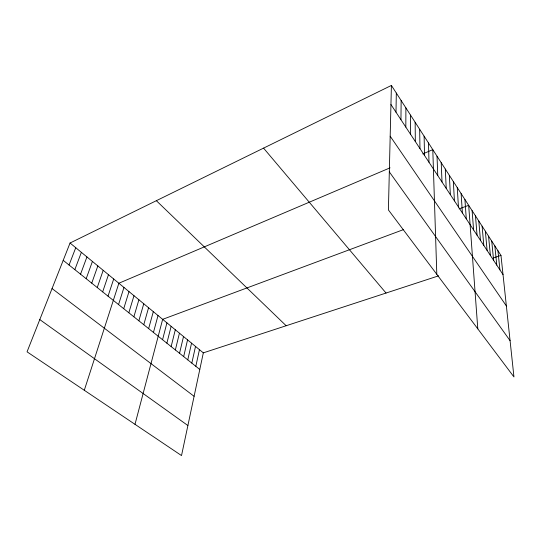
<?xml version="1.0" encoding="UTF-8"?>
<svg xmlns="http://www.w3.org/2000/svg" width="541" height="541" viewBox="0 0 541 541"><rect width="100%" height="100%" fill="white"/><g stroke="black" fill="none" stroke-linecap="round" stroke-linejoin="round"><path stroke-width="0.81" d="M405.831 127.115L405.892 107.902M400.955 119.717L401.145 100.538M395.992 112.19L396.316 93.052M391.407 85.431L388.404 209.928L513.95 376.942L500.973 255.426L391.407 85.431L70.053 243.017L27.05 351.833L181.519 455.569L203.321 352.854L438.616 275.836M195.828 366.298L199.44 349.655M191.818 363.099L195.517 346.423M187.768 359.86L191.555 343.156M183.676 356.593L187.558 339.856M179.544 353.287L183.514 336.529M175.365 349.953L179.429 333.161M171.145 346.578L175.304 329.76M166.878 343.17L171.132 326.324M162.564 339.728L166.919 322.849M135 424.327L162.658 319.339L403.329 229.668M153.455 332.445L158.019 315.511M148.64 328.603L153.319 311.643M143.778 324.715L148.565 307.728M138.854 320.779L143.764 303.765M133.87 316.796L138.902 299.755M128.826 312.766L133.979 295.704M123.72 308.688L129.001 291.599M118.553 304.563L123.963 287.447M84.295 390.271L118.864 283.241L390.061 167.832M108.031 296.157L113.698 278.987M102.668 291.876L108.477 274.686M97.245 287.535L103.189 270.324M91.747 283.146L97.84 265.915M86.181 278.703L92.416 261.445M80.548 274.199L86.932 256.928M74.841 269.641L81.373 252.349M69.059 265.022L75.754 247.71M422.798 153.901L432.793 149.647L436.81 274.321M459.086 208.894L468.675 205.316L477.798 328.854M493.176 257.976L500.973 255.426M39.791 319.589L187.889 425.53M52.058 288.556L194.097 396.303M63.202 260.343L199.791 369.469M70.053 243.017L203.321 352.854M156.356 200.697L286.169 325.736M263.555 148.126L386.044 293.046M389.324 171.882L510.075 340.654M390.183 136.197L506.369 305.949M390.947 104.535L503.022 274.591M497.93 250.706L499.925 269.898M494.846 245.925L496.787 265.137M491.728 241.083L493.608 260.309M488.564 236.174L490.383 255.42M485.358 231.203L487.116 250.469M482.112 226.165L483.81 245.445M478.819 221.059L480.455 240.353M475.485 215.879L477.054 235.186M472.104 210.632L473.598 229.952M464.929 199.501L466.274 218.841M461.121 193.597L462.393 212.944M457.26 187.599L458.443 206.953M453.338 181.519L454.433 200.873M449.355 175.338L450.362 194.692M445.311 169.062L446.23 188.417M441.206 162.692L442.024 182.04M437.033 156.221L437.757 175.561M428.492 142.966L429.006 162.286M424.117 136.183L424.523 155.483M419.667 129.285L419.965 148.565M415.15 122.273L415.332 141.539M410.558 115.152L410.619 134.384"/></g></svg>
